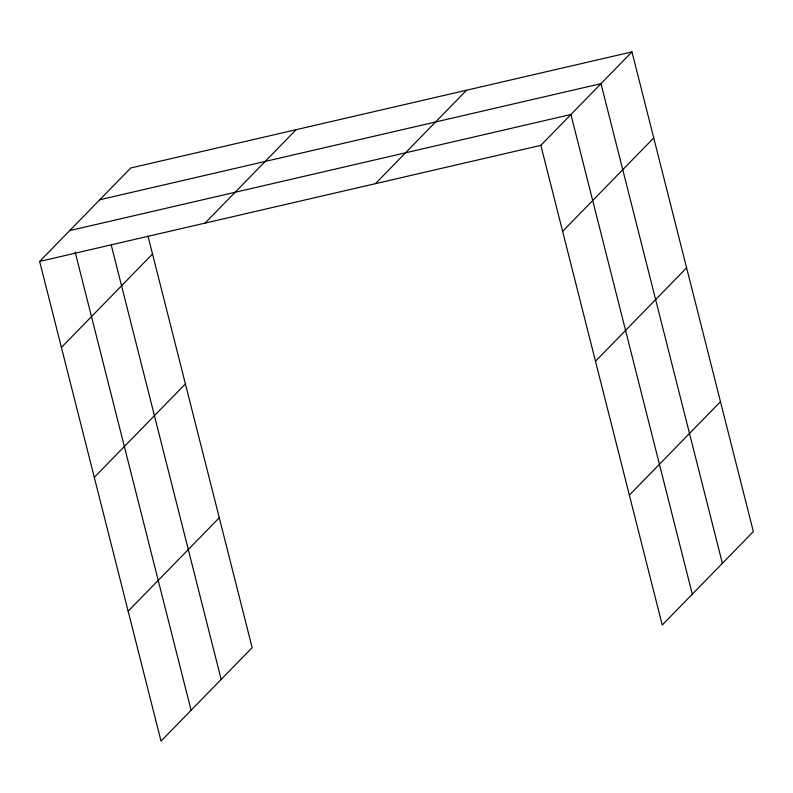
<?xml version="1.0" encoding="UTF-8"?>
<svg xmlns="http://www.w3.org/2000/svg" width="793" height="793" viewBox="0 0 793 793"><rect width="100%" height="100%" fill="white"/><g stroke="black" fill="none" stroke-linecap="round" stroke-linejoin="round"><path stroke-width="1.19" d="M147.994 236.076L252.144 647.653L161.029 741.098L39.65 261.422L130.766 167.977L631.971 51.902L753.35 531.578L662.234 625.023L540.856 145.347L631.971 51.902M61.418 347.443L152.534 253.998M205.05 223.12L296.166 129.665M375.456 183.649L466.571 90.204M94.288 477.346L185.403 383.901M128.159 611.195L219.274 517.75M562.624 231.368L653.739 137.923M595.493 361.271L686.609 267.826M629.364 495.119L720.48 401.674M99.789 199.747L600.995 83.671L722.373 563.347M69.715 230.585L570.93 114.509L692.299 594.185M39.65 261.422L540.856 145.347M111.278 245.146L221.168 679.423M75.157 252.085L191.093 710.26"/></g></svg>
